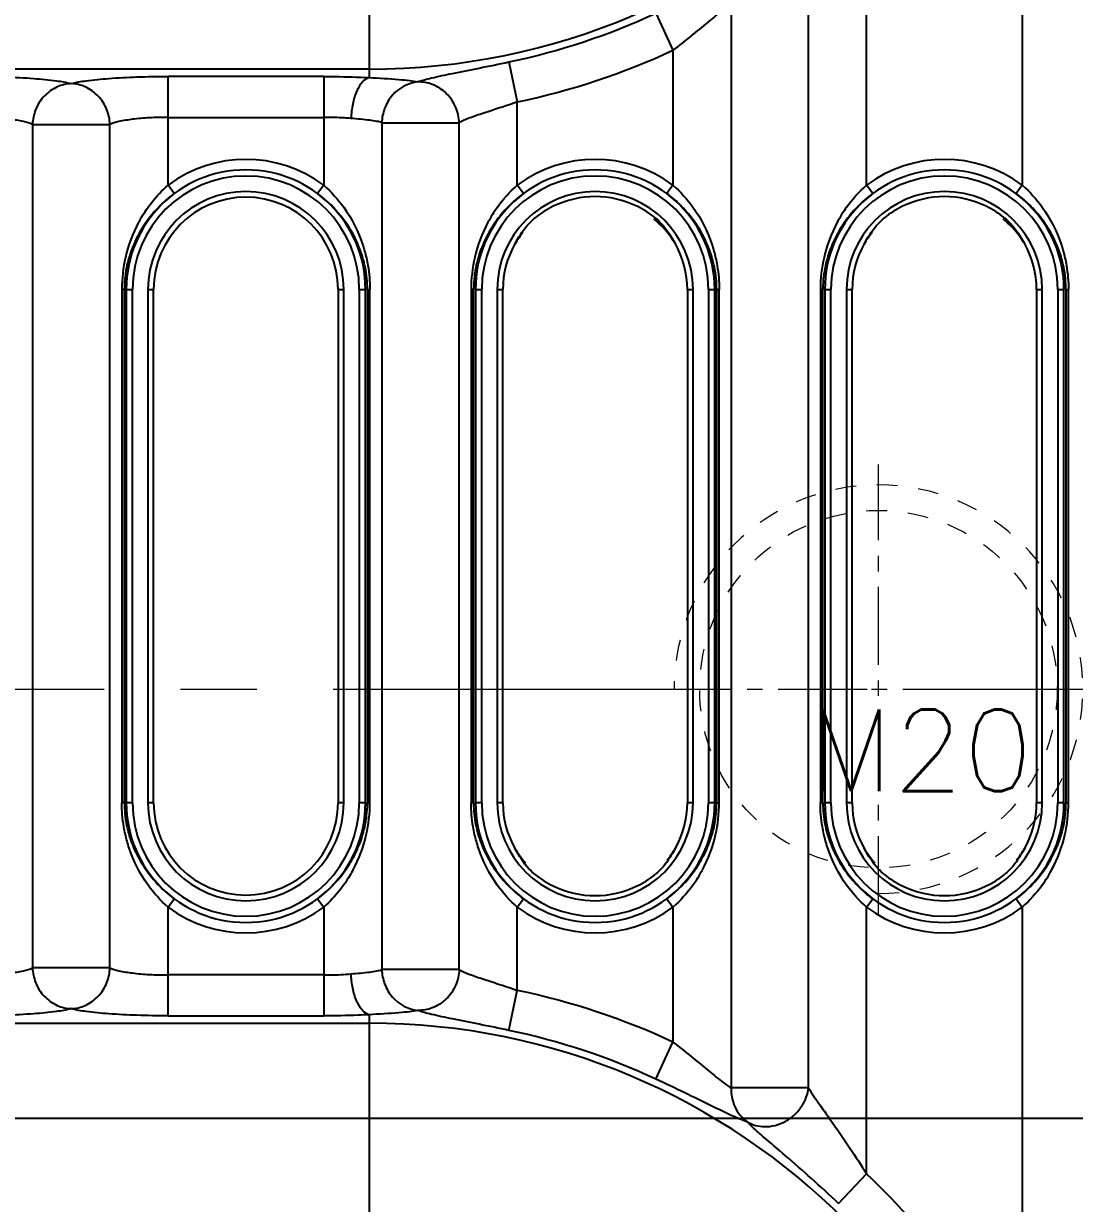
# Model space of a CAD drawing. Header units: millimetres. Extents: x 699 to 6116, y -3115 to -1923.
# Drawn here: x 1134 to 1185.4, y -2448.2 to -2390.5 of the extents above; entities that cross this region are included whole.
import ezdxf

# ---------------------------------------------------------------- set-up
doc = ezdxf.new("R2010")
doc.units = ezdxf.units.MM
doc.header["$LTSCALE"] = 16.335
doc.header["$PDMODE"] = 3
doc.header["$PDSIZE"] = 0.3125
doc.linetypes.add('CENTER', pattern=[0.6, 0.375, -0.075, 0.075, -0.075])
doc.linetypes.add('HIDDEN', pattern=[0.2, 0.1, -0.1])
doc.layers.get('0').update_dxf_attribs({"linetype": 'CONTINUOUS'})
doc.layers.get('Defpoints').update_dxf_attribs({"linetype": 'CONTINUOUS'})
doc.layers.add('center', color=1, linetype='CENTER', lineweight=9)
doc.layers.add('screw', color=33, linetype='CONTINUOUS', lineweight=13)
doc.styles.get("Standard").update_dxf_attribs({"font": 'txt', "width": 0.8})
doc.styles.add('TXT', font='txt.shx', dxfattribs={"bigfont": 'gbcbig.shx'})
doc.dimstyles.get("Standard").update_dxf_attribs({"dimtxt": 0.15625, "dimasz": 0.1875, "dimexe": 0.125, "dimexo": 0.0625, "dimtad": 0, "dimtih": 1, "dimtoh": 1, "dimdsep": 46, "dimtxsty": 'Standard', "dimcen": 0.09, "dimadec": 0, "dimazin": 0, "dimtp": 0.01, "dimtm": 0.01, "dimtfac": 1, "dimtofl": 0, "dimtmove": 0, "dimatfit": 3, "dimfxl": 0, "dimtolj": 1, "dimarcsym": 0})

# ---------------------------------------------------------------- blocks, each defined once
blk = doc.blocks.new('screw_m20_g')
at = {"layer": 'screw', "color": 1, "linetype": 'CENTER', "ltscale": 0.621977}
for p, q in [((0, -11), (0, 11)), ((-11, 0), (11, 0))]:
    blk.add_line(p, q, dxfattribs=at)
at = {"layer": 'screw', "linetype": 'HIDDEN', "ltscale": 0.621977}
blk.add_circle((0, 0), 8.75, dxfattribs=at)
at = {"layer": 'screw', "color": 92, "linetype": 'HIDDEN', "ltscale": 0.621977}
blk.add_arc((0, 0), 10, 270, 180, dxfattribs=at)
at = {"layer": 'screw', "color": 6, "style": 'TXT'}
blk.add_text('M20', height=4, dxfattribs=at).set_placement((-3.4, -5))
blk = doc.blocks.new('*D666')
at = {"color": 4, "lineweight": -2}
blk.add_line((1325.71, -2423.043), (1335.614, -2423.043), dxfattribs=at)
at = {"layer": 'Defpoints', "color": 0}
for p in [(1045.847, -2423.043), (1325.647, -2423.043), (1335.614, -2423.043)]:
    blk.add_point(p, dxfattribs=at)
at = {"color": 6, "insert": (1345.614, -2423.043), "char_height": 10, "attachment_point": 5}
blk.add_mtext('\\A1;0.00', dxfattribs=at)
blk = doc.blocks.new('*D746')
at = {"color": 4, "lineweight": -2}
blk.add_line((1126.21, -2444.043), (1336.786, -2444.043), dxfattribs=at)
at = {"layer": 'Defpoints', "color": 0}
for p in [(1045.847, -2423.043), (1126.147, -2444.043), (1336.786, -2444.043)]:
    blk.add_point(p, dxfattribs=at)
at = {"color": 6, "insert": (1350.119, -2444.043), "char_height": 10, "attachment_point": 5}
blk.add_mtext('\\A1;21.00', dxfattribs=at)
blk = doc.blocks.new('*D747')
at = {"color": 4, "lineweight": -2}
blk.add_line((1126.21, -2388.043), (1336.786, -2388.043), dxfattribs=at)
at = {"layer": 'Defpoints', "color": 0}
for p in [(1126.147, -2388.043), (1336.786, -2388.043), (1045.847, -2423.043)]:
    blk.add_point(p, dxfattribs=at)
at = {"color": 6, "insert": (1351.452, -2388.043), "char_height": 10, "attachment_point": 5}
blk.add_mtext('\\A1;35.00', dxfattribs=at)
blk = doc.blocks.new('*D748')
at = {"color": 4, "lineweight": -2}
blk.add_line((1126.21, -2331.543), (1336.786, -2331.543), dxfattribs=at)
at = {"layer": 'Defpoints', "color": 0}
for p in [(1126.147, -2331.543), (1336.786, -2331.543), (1045.847, -2423.043)]:
    blk.add_point(p, dxfattribs=at)
at = {"color": 6, "insert": (1350.786, -2331.543), "char_height": 10, "attachment_point": 5}
blk.add_mtext('\\A1;91.50', dxfattribs=at)
blk = doc.blocks.new('*D749')
at = {"color": 4, "lineweight": -2}
blk.add_line((1126.21, -2500.543), (1336.786, -2500.543), dxfattribs=at)
at = {"layer": 'Defpoints', "color": 0}
for p in [(1045.847, -2423.043), (1126.147, -2500.543), (1336.786, -2500.543)]:
    blk.add_point(p, dxfattribs=at)
at = {"color": 6, "insert": (1352.119, -2500.543), "char_height": 10, "attachment_point": 5}
blk.add_mtext('\\A1;77.50', dxfattribs=at)
blk = doc.blocks.new('*D750')
at = {"color": 4, "lineweight": -2}
blk.add_line((1201.41, -2596.043), (1336.786, -2596.043), dxfattribs=at)
at = {"layer": 'Defpoints', "color": 0}
for p in [(1045.847, -2423.043), (1201.347, -2596.043), (1336.786, -2596.043)]:
    blk.add_point(p, dxfattribs=at)
at = {"color": 6, "insert": (1354.119, -2596.043), "char_height": 10, "attachment_point": 5}
blk.add_mtext('\\A1;173.00', dxfattribs=at)
blk = doc.blocks.new('*D751')
at = {"color": 4, "lineweight": -2}
blk.add_line((1195.847, -2601.605), (1195.847, -2674.578), dxfattribs=at)
at = {"layer": 'Defpoints', "color": 0}
for p in [(1045.847, -2423.043), (1195.847, -2601.543), (1195.847, -2674.578)]:
    blk.add_point(p, dxfattribs=at)
at = {"color": 6, "insert": (1195.847, -2691.244), "char_height": 10, "attachment_point": 5, "rotation": 90}
blk.add_mtext('\\A1;150.00', dxfattribs=at)

msp = doc.modelspace()

# ---------------------------------------------------------------- linework, layer by layer
at = {"color": 7, "linetype": 'Continuous'}
for p, q in [((1182.884, -2374.756), (1182.884, -2398.374)), ((1150.922, -2382.672), (1150.922, -2393.105)), ((1175.268, -2398.374), (1175.268, -2385.317)), ((1168.634, -2389.53), (1168.634, -2442.556)), ((1172.425, -2442.556), (1172.425, -2389.53)), ((1164.948, -2389.954), (1165.79, -2391.768)), ((1165.79, -2391.768), (1165.79, -2398.374)), ((1150.922, -2392.689), (1114.562, -2392.689)), ((1157.764, -2392.34), (1158.174, -2394.298)), ((1148.697, -2393.051), (1141.081, -2393.051)), ((1141.081, -2398.374), (1141.081, -2393.051)), ((1148.697, -2393.051), (1148.697, -2398.374)), ((1158.174, -2398.374), (1158.174, -2394.298)), ((1141.081, -2395.051), (1148.697, -2395.051)), ((1134.447, -2395.402), (1138.238, -2395.402)), ((1134.447, -2395.402), (1134.447, -2436.683)), ((1138.238, -2436.683), (1138.238, -2395.402)), ((1151.54, -2395.314), (1155.331, -2395.314)), ((1151.54, -2395.314), (1151.54, -2436.772)), ((1155.331, -2436.772), (1155.331, -2395.314)), ((1141.381, -2398.776), (1141.081, -2398.374)), ((1148.697, -2398.374), (1148.397, -2398.776)), ((1158.474, -2398.776), (1158.174, -2398.374)), ((1165.79, -2398.374), (1165.49, -2398.776)), ((1175.568, -2398.776), (1175.268, -2398.374)), ((1182.884, -2398.374), (1182.584, -2398.776)), ((1138.942, -2403.474), (1138.818, -2403.474)), ((1138.818, -2403.474), (1138.818, -2428.611)), ((1138.942, -2428.611), (1138.942, -2403.474)), ((1139.037, -2403.474), (1139.338, -2403.474)), ((1139.037, -2403.474), (1139.037, -2428.611)), ((1139.338, -2428.611), (1139.338, -2403.474)), ((1140.099, -2403.474), (1140.375, -2403.474)), ((1140.099, -2403.474), (1140.099, -2428.611)), ((1140.375, -2428.611), (1140.375, -2403.474)), ((1149.403, -2403.474), (1149.678, -2403.474)), ((1149.403, -2403.474), (1149.403, -2428.611)), ((1149.678, -2428.611), (1149.678, -2403.474)), ((1150.439, -2403.474), (1150.74, -2403.474)), ((1150.439, -2403.474), (1150.439, -2428.611)), ((1150.74, -2428.611), (1150.74, -2403.474)), ((1150.836, -2403.474), (1150.96, -2403.474)), ((1150.836, -2403.474), (1150.836, -2428.611)), ((1150.96, -2428.611), (1150.96, -2403.474)), ((1156.035, -2403.474), (1155.911, -2403.474)), ((1155.911, -2403.474), (1155.911, -2428.611)), ((1156.035, -2428.611), (1156.035, -2403.474)), ((1156.131, -2403.474), (1156.432, -2403.474)), ((1156.131, -2403.474), (1156.131, -2428.611)), ((1156.432, -2428.611), (1156.432, -2403.474)), ((1157.193, -2403.474), (1157.469, -2403.474)), ((1157.193, -2403.474), (1157.193, -2428.611)), ((1157.469, -2428.611), (1157.469, -2403.474)), ((1166.496, -2403.474), (1166.772, -2403.474)), ((1166.496, -2403.474), (1166.496, -2428.611)), ((1166.772, -2428.611), (1166.772, -2403.474)), ((1167.533, -2403.474), (1167.834, -2403.474)), ((1167.533, -2403.474), (1167.533, -2428.611)), ((1167.834, -2428.611), (1167.834, -2403.474)), ((1167.929, -2403.474), (1168.054, -2403.474)), ((1167.929, -2403.474), (1167.929, -2428.611)), ((1168.054, -2428.611), (1168.054, -2403.474)), ((1173.129, -2403.474), (1173.005, -2403.474)), ((1173.005, -2403.474), (1173.005, -2428.611)), ((1173.129, -2428.611), (1173.129, -2403.474)), ((1173.224, -2403.474), (1173.525, -2403.474)), ((1173.224, -2403.474), (1173.224, -2428.611)), ((1173.525, -2428.611), (1173.525, -2403.474)), ((1174.286, -2403.474), (1174.562, -2403.474)), ((1174.286, -2403.474), (1174.286, -2428.611)), ((1174.562, -2428.611), (1174.562, -2403.474)), ((1183.59, -2403.474), (1183.865, -2403.474)), ((1183.59, -2403.474), (1183.59, -2428.611)), ((1183.865, -2428.611), (1183.865, -2403.474)), ((1184.626, -2403.474), (1184.927, -2403.474)), ((1184.626, -2403.474), (1184.626, -2428.611)), ((1184.927, -2428.611), (1184.927, -2403.474)), ((1185.023, -2403.474), (1185.147, -2403.474)), ((1185.023, -2403.474), (1185.023, -2428.611)), ((1185.147, -2428.611), (1185.147, -2403.474)), ((1138.942, -2428.611), (1138.818, -2428.611)), ((1139.338, -2428.611), (1139.037, -2428.611)), ((1140.375, -2428.611), (1140.099, -2428.611)), ((1149.678, -2428.611), (1149.403, -2428.611)), ((1150.74, -2428.611), (1150.439, -2428.611)), ((1150.836, -2428.611), (1150.96, -2428.611)), ((1156.035, -2428.611), (1155.911, -2428.611)), ((1156.432, -2428.611), (1156.131, -2428.611)), ((1157.469, -2428.611), (1157.193, -2428.611)), ((1166.772, -2428.611), (1166.496, -2428.611)), ((1167.834, -2428.611), (1167.533, -2428.611)), ((1167.929, -2428.611), (1168.054, -2428.611)), ((1173.129, -2428.611), (1173.005, -2428.611)), ((1173.525, -2428.611), (1173.224, -2428.611)), ((1174.562, -2428.611), (1174.286, -2428.611)), ((1183.865, -2428.611), (1183.59, -2428.611)), ((1184.927, -2428.611), (1184.626, -2428.611)), ((1185.023, -2428.611), (1185.147, -2428.611)), ((1141.081, -2433.712), (1141.381, -2433.31)), ((1141.081, -2439.035), (1141.081, -2433.712)), ((1148.397, -2433.31), (1148.697, -2433.712)), ((1148.697, -2433.712), (1148.697, -2439.035)), ((1158.174, -2433.712), (1158.474, -2433.31)), ((1158.174, -2437.787), (1158.174, -2433.712)), ((1165.49, -2433.31), (1165.79, -2433.712)), ((1165.79, -2433.712), (1165.79, -2440.317)), ((1175.268, -2433.712), (1175.568, -2433.31)), ((1175.268, -2446.768), (1175.268, -2433.712)), ((1182.584, -2433.31), (1182.884, -2433.712)), ((1182.884, -2433.712), (1182.884, -2457.329)), ((1138.238, -2436.683), (1134.447, -2436.683)), ((1148.697, -2437.035), (1141.081, -2437.035)), ((1155.331, -2436.772), (1151.54, -2436.772)), ((1157.764, -2439.745), (1158.174, -2437.787)), ((1114.562, -2439.397), (1150.922, -2439.397)), ((1141.081, -2439.035), (1148.697, -2439.035)), ((1150.922, -2438.98), (1150.922, -2449.413)), ((1164.948, -2442.131), (1165.79, -2440.317)), ((1172.425, -2442.556), (1168.634, -2442.556)), ((1173.889, -2448.217), (1175.268, -2446.768))]:
    msp.add_line(p, q, dxfattribs=at)
for centre, radius, start, end in [((1150.922, -2359.735), 32.954, 270, 90), ((1150.922, -2359.735), 33.316, 281.85069, 294.8986), ((1150.922, -2359.735), 35.316, 281.85069, 294.8986), ((1144.889, -2403.474), 6.365, 53.25404, 126.74596), ((1161.982, -2403.474), 6.365, 53.25404, 126.74596), ((1179.076, -2403.474), 6.365, 53.25404, 126.74596), ((1144.889, -2403.474), 5.852, 0, 180), ((1144.889, -2403.474), 5.551, 0, 180), ((1161.982, -2403.474), 5.852, 0, 180), ((1161.982, -2403.474), 5.551, 0, 180), ((1179.076, -2403.474), 5.852, 0, 180), ((1179.076, -2403.474), 5.551, 0, 180), ((1144.889, -2403.474), 4.79, 0, 180), ((1145.123, -2403.801), 6.265, 126.67154, 140.62332), ((1144.889, -2403.474), 4.514, 0, 180), ((1144.648, -2403.808), 6.275, 42.45432, 53.32018), ((1161.982, -2403.474), 4.79, 0, 180), ((1162.197, -2403.784), 6.24, 129.69019, 140.63245), ((1162.299, -2403.898), 6.393, 126.748, 129.74056), ((1161.982, -2403.597), 4.664, 63.96218, 116.03267), ((1161.806, -2403.728), 6.173, 49.80111, 53.34957), ((1161.717, -2403.834), 6.311, 42.47507, 49.80862), ((1179.076, -2403.474), 4.79, 0, 180), ((1179.291, -2403.784), 6.24, 129.69026, 140.63245), ((1179.393, -2403.898), 6.393, 126.748, 129.74063), ((1179.076, -2403.597), 4.664, 63.96565, 116.03188), ((1178.899, -2403.728), 6.173, 49.80138, 53.34957), ((1178.81, -2403.834), 6.311, 42.47507, 49.80889), ((1162.666, -2403.377), 6.732, 144.34169, 151.74468), ((1162.029, -2403.703), 4.78, 115.98161, 128.66822), ((1161.937, -2403.703), 4.779, 51.34028, 64.01248), ((1161.879, -2403.691), 6.095, 32.40586, 42.51331), ((1179.759, -2403.377), 6.732, 144.34169, 151.74468), ((1179.125, -2403.707), 4.785, 115.98445, 128.658), ((1179.023, -2403.712), 4.79, 51.35095, 63.99998), ((1178.973, -2403.691), 6.095, 32.40586, 42.51331), ((1145.683, -2403.441), 6.86, 151.70951, 167.07638), ((1144.993, -2403.693), 6.097, 140.63545, 149.13661), ((1162.776, -2403.441), 6.86, 151.70951, 167.07638), ((1162.091, -2403.696), 6.102, 140.63623, 147.92921), ((1179.87, -2403.441), 6.86, 151.70951, 167.07638), ((1179.185, -2403.696), 6.102, 140.63623, 147.92921), ((1144.846, -2403.604), 5.924, 149.14275, 157.86892), ((1161.939, -2403.604), 5.924, 149.14275, 157.86892), ((1162.041, -2403.663), 6.042, 147.94484, 149.15733), ((1162.181, -2403.712), 4.805, 140.93528, 149.2005), ((1161.988, -2403.622), 5.966, 21.71174, 32.40829), ((1179.033, -2403.604), 5.924, 149.14275, 157.86892), ((1179.134, -2403.663), 6.042, 147.94484, 149.15733), ((1179.274, -2403.712), 4.805, 140.93528, 149.2005), ((1179.082, -2403.622), 5.966, 21.71174, 32.40829), ((1144.667, -2403.531), 5.732, 157.87532, 165.89125), ((1161.761, -2403.531), 5.732, 157.87532, 165.89125), ((1161.982, -2403.474), 4.514, 150.50383, 180), ((1161.982, -2403.474), 4.514, 0, 29.49639), ((1178.854, -2403.531), 5.732, 157.87532, 165.89125), ((1179.076, -2403.474), 4.514, 150.50383, 180), ((1179.076, -2403.474), 4.514, 0, 29.49639), ((1145.803, -2403.478), 6.985, 167.0025, 179.96792), ((1162.896, -2403.478), 6.985, 167.0025, 179.96792), ((1179.99, -2403.478), 6.985, 167.0025, 179.96792), ((1144.506, -2403.489), 5.565, 165.90603, 173.29158), ((1145.205, -2403.491), 5.631, 0.17075, 11.28696), ((1161.599, -2403.489), 5.565, 165.90603, 173.29158), ((1162.299, -2403.491), 5.631, 0.17075, 11.28696), ((1178.693, -2403.489), 5.565, 165.90603, 173.29158), ((1179.392, -2403.491), 5.631, 0.17075, 11.28696), ((1144.397, -2403.474), 5.455, 173.30508, 179.99397), ((1161.491, -2403.474), 5.455, 173.30508, 179.99397), ((1178.584, -2403.474), 5.455, 173.30508, 179.99397), ((1144.573, -2428.595), 5.631, 180.17075, 191.28696), ((1144.889, -2428.611), 5.852, 180, 0), ((1144.889, -2428.611), 5.551, 180, 360), ((1144.889, -2428.611), 4.79, 180, 360), ((1144.889, -2428.611), 4.514, 180, 0), ((1143.975, -2428.607), 6.985, 347.0025, 359.96792), ((1145.381, -2428.611), 5.455, 353.30508, 359.99397), ((1161.666, -2428.595), 5.631, 180.17075, 191.28696), ((1161.982, -2428.611), 5.852, 180, 0), ((1161.982, -2428.611), 5.551, 180, 360), ((1161.982, -2428.611), 4.79, 180, 360), ((1161.982, -2428.611), 4.514, 180, 209.49639), ((1161.982, -2428.611), 4.514, 330.50383, 0), ((1161.068, -2428.607), 6.985, 347.0025, 359.96792), ((1162.474, -2428.611), 5.455, 353.30508, 359.99397), ((1178.76, -2428.595), 5.631, 180.17075, 191.28696), ((1179.076, -2428.611), 5.852, 180, 0), ((1179.076, -2428.611), 5.551, 180, 360), ((1179.076, -2428.611), 4.79, 180, 360), ((1179.076, -2428.611), 4.514, 180, 209.49639), ((1179.076, -2428.611), 4.514, 330.50383, 0), ((1178.162, -2428.607), 6.985, 347.0025, 359.96792), ((1179.568, -2428.611), 5.455, 353.30508, 359.99397), ((1145.272, -2428.597), 5.565, 345.90603, 353.29158), ((1162.365, -2428.597), 5.565, 345.90603, 353.29158), ((1179.459, -2428.597), 5.565, 345.90603, 353.29158), ((1144.095, -2428.644), 6.86, 331.70951, 347.07638), ((1145.11, -2428.555), 5.732, 337.87532, 345.89125), ((1161.188, -2428.644), 6.86, 331.70951, 347.07638), ((1162.204, -2428.555), 5.732, 337.87532, 345.89125), ((1178.282, -2428.644), 6.86, 331.70951, 347.07638), ((1179.297, -2428.555), 5.732, 337.87532, 345.89125), ((1144.932, -2428.481), 5.924, 329.14275, 337.86892), ((1161.976, -2428.463), 5.966, 201.71174, 212.40829), ((1162.179, -2428.375), 4.802, 210.79464, 221.26776), ((1161.784, -2428.374), 4.805, 320.93528, 329.2005), ((1162.026, -2428.481), 5.924, 329.14275, 337.86892), ((1179.07, -2428.463), 5.966, 201.71174, 212.40829), ((1179.272, -2428.375), 4.802, 210.79466, 221.26768), ((1178.877, -2428.374), 4.805, 320.93519, 329.2005), ((1179.119, -2428.481), 5.924, 329.14275, 337.86892), ((1144.784, -2428.392), 6.097, 320.63545, 329.13661), ((1162.085, -2428.394), 6.095, 212.40586, 222.51331), ((1161.874, -2428.389), 6.102, 320.63623, 327.92921), ((1161.299, -2428.709), 6.732, 324.34169, 331.74468), ((1161.924, -2428.422), 6.042, 327.94484, 329.15733), ((1179.179, -2428.394), 6.095, 212.40586, 222.51331), ((1178.967, -2428.389), 6.102, 320.63623, 327.92921), ((1178.393, -2428.709), 6.732, 324.34169, 331.74468), ((1179.017, -2428.422), 6.042, 327.94484, 329.15733), ((1145.129, -2428.277), 6.275, 222.45432, 233.32018), ((1144.655, -2428.285), 6.265, 306.67154, 320.62332), ((1162.248, -2428.251), 6.311, 222.47506, 229.80989), ((1162.033, -2428.377), 4.786, 231.35107, 244.00529), ((1161.936, -2428.381), 4.781, 295.9862, 308.65792), ((1161.767, -2428.301), 6.24, 309.69159, 320.63245), ((1179.341, -2428.251), 6.311, 222.47507, 229.80858), ((1179.121, -2428.382), 4.779, 231.34038, 244.01221), ((1179.029, -2428.382), 4.78, 295.98256, 308.66562), ((1178.861, -2428.301), 6.24, 309.68998, 320.63245), ((1162.159, -2428.357), 6.173, 229.80238, 233.34958), ((1161.982, -2428.488), 4.664, 243.9672, 296.03374), ((1161.666, -2428.188), 6.393, 306.748, 309.74195), ((1179.253, -2428.357), 6.173, 229.80107, 233.34957), ((1179.076, -2428.488), 4.664, 243.96232, 296.03219), ((1178.759, -2428.188), 6.393, 306.748, 309.74036), ((1144.889, -2428.611), 6.365, 233.25404, 306.74596), ((1161.982, -2428.611), 6.365, 233.25404, 306.74596), ((1179.076, -2428.611), 6.365, 233.25404, 306.74596), ((1150.922, -2472.351), 35.316, 65.1014, 78.14931), ((1150.922, -2472.351), 32.954, 270, 90), ((1150.922, -2472.351), 33.316, 65.1014, 78.14931), ((1150.922, -2472.351), 35.316, 25.17253, 46.419)]:
    msp.add_arc(centre, radius, start, end, dxfattribs=at)
for points, knots in [([(1168.634, -2389.53), (1168.563, -2389.565), (1168.405, -2389.671), (1168.022, -2389.96), (1167.443, -2390.44), (1166.656, -2391.085), (1166.088, -2391.538), (1165.79, -2391.768)], [0, 0, 0, 0, 0.065365, 0.156594, 0.398119, 0.688285, 1, 1, 1, 1]), ([(1153.295, -2393.319), (1153.512, -2393.234), (1154.083, -2393.091), (1155.09, -2392.879), (1156.358, -2392.63), (1157.279, -2392.442), (1157.764, -2392.34)], [0, 0, 0, 0, 0.153101, 0.384056, 0.675365, 1, 1, 1, 1]), ([(1131.603, -2393.051), (1132.112, -2393.05), (1133.08, -2393.066), (1134.419, -2393.131), (1135.492, -2393.235), (1136.105, -2393.332), (1136.342, -2393.402)], [0, 0, 0, 0, 0.320374, 0.610618, 0.844066, 1, 1, 1, 1]), ([(1136.342, -2393.402), (1136.579, -2393.332), (1137.193, -2393.235), (1138.265, -2393.131), (1139.604, -2393.066), (1140.573, -2393.05), (1141.081, -2393.051)], [0, 0, 0, 0, 0.155949, 0.389404, 0.679649, 1, 1, 1, 1]), ([(1148.697, -2393.051), (1148.889, -2393.051), (1149.63, -2393.055), (1150.372, -2393.077), (1150.922, -2393.105)], [0, 0, 0, 0, 0.258385, 1, 1, 1, 1]), ([(1150.922, -2393.105), (1150.801, -2393.131), (1150.545, -2393.328), (1150.277, -2393.787), (1150.101, -2394.409), (1150.042, -2394.869), (1150.032, -2395.105)], [0, 0, 0, 0, 0.161731, 0.394637, 0.690583, 1, 1, 1, 1]), ([(1150.922, -2393.105), (1151.409, -2393.132), (1152.075, -2393.166), (1152.866, -2393.242), (1153.17, -2393.288), (1153.295, -2393.319)], [0, 0, 0, 0, 0.613709, 0.838324, 1, 1, 1, 1]), ([(1153.295, -2393.319), (1152.833, -2393.368), (1152.127, -2393.75), (1151.651, -2394.589), (1151.546, -2395.076), (1151.54, -2395.314)], [0, 0, 0, 0, 0.488062, 0.750299, 1, 1, 1, 1]), ([(1155.331, -2395.314), (1155.321, -2395.059), (1155.201, -2394.527), (1154.739, -2393.845), (1154.059, -2393.401), (1153.537, -2393.311), (1153.295, -2393.319)], [0, 0, 0, 0, 0.244236, 0.508676, 0.767619, 1, 1, 1, 1]), ([(1136.342, -2393.402), (1136.108, -2393.411), (1135.614, -2393.528), (1134.984, -2393.981), (1134.562, -2394.646), (1134.455, -2395.157), (1134.447, -2395.402)], [0, 0, 0, 0, 0.233579, 0.491555, 0.754782, 1, 1, 1, 1]), ([(1138.238, -2395.402), (1138.229, -2395.157), (1138.122, -2394.646), (1137.7, -2393.981), (1137.07, -2393.528), (1136.576, -2393.411), (1136.342, -2393.402)], [0, 0, 0, 0, 0.245218, 0.508445, 0.766421, 1, 1, 1, 1]), ([(1158.174, -2394.298), (1157.871, -2394.404), (1157.29, -2394.598), (1156.485, -2394.86), (1155.837, -2395.082), (1155.468, -2395.23), (1155.331, -2395.314)], [0, 0, 0, 0, 0.319166, 0.607969, 0.840407, 1, 1, 1, 1]), ([(1134.447, -2395.402), (1134.309, -2395.334), (1133.94, -2395.235), (1133.295, -2395.131), (1132.491, -2395.066), (1131.908, -2395.051), (1131.603, -2395.051)], [0, 0, 0, 0, 0.159969, 0.39318, 0.681951, 1, 1, 1, 1]), ([(1141.081, -2395.051), (1140.776, -2395.051), (1140.193, -2395.066), (1139.389, -2395.131), (1138.744, -2395.235), (1138.375, -2395.334), (1138.238, -2395.402)], [0, 0, 0, 0, 0.318055, 0.606823, 0.840028, 1, 1, 1, 1]), ([(1150.032, -2395.105), (1149.926, -2395.096), (1149.482, -2395.063), (1149.036, -2395.051), (1148.697, -2395.051)], [0, 0, 0, 0, 0.238668, 1, 1, 1, 1]), ([(1151.54, -2395.314), (1151.461, -2395.284), (1151.265, -2395.239), (1150.762, -2395.166), (1150.339, -2395.132), (1150.032, -2395.105)], [0, 0, 0, 0, 0.166338, 0.393106, 1, 1, 1, 1]), ([(1150.437, -2401.415), (1150.371, -2401.247), (1150.071, -2400.583), (1149.648, -2399.976), (1149.278, -2399.572)], [0, 0, 0, 0, 0.248204, 1, 1, 1, 1]), ([(1149.677, -2399.455), (1150.072, -2400.006), (1150.492, -2400.831), (1150.736, -2401.706), (1150.787, -2401.931)], [0, 0, 0, 0, 0.746536, 1, 1, 1, 1]), ([(1166.771, -2399.455), (1167.166, -2400.006), (1167.586, -2400.831), (1167.829, -2401.706), (1167.88, -2401.931)], [0, 0, 0, 0, 0.746536, 1, 1, 1, 1]), ([(1183.864, -2399.455), (1184.259, -2400.006), (1184.679, -2400.831), (1184.923, -2401.706), (1184.974, -2401.931)], [0, 0, 0, 0, 0.746536, 1, 1, 1, 1]), ([(1165.911, -2401.251), (1165.844, -2401.139), (1165.548, -2400.686), (1165.175, -2400.283), (1164.86, -2400.019)], [0, 0, 0, 0, 0.241025, 1, 1, 1, 1]), ([(1164.922, -2399.971), (1165.028, -2400.056), (1165.424, -2400.429), (1165.711, -2400.898), (1165.911, -2401.251)], [0, 0, 0, 0, 0.250412, 1, 1, 1, 1]), ([(1183.004, -2401.251), (1182.938, -2401.139), (1182.642, -2400.686), (1182.268, -2400.283), (1181.953, -2400.019)], [0, 0, 0, 0, 0.241025, 1, 1, 1, 1]), ([(1182.016, -2399.971), (1182.122, -2400.056), (1182.518, -2400.429), (1182.805, -2400.898), (1183.004, -2401.251)], [0, 0, 0, 0, 0.250412, 1, 1, 1, 1]), ([(1150.727, -2402.389), (1150.71, -2402.305), (1150.636, -2401.974), (1150.531, -2401.65), (1150.437, -2401.415)], [0, 0, 0, 0, 0.253093, 1, 1, 1, 1]), ([(1167.82, -2402.389), (1167.803, -2402.305), (1167.729, -2401.974), (1167.624, -2401.65), (1167.531, -2401.415)], [0, 0, 0, 0, 0.253093, 1, 1, 1, 1]), ([(1184.914, -2402.389), (1184.897, -2402.305), (1184.823, -2401.974), (1184.718, -2401.65), (1184.624, -2401.415)], [0, 0, 0, 0, 0.253093, 1, 1, 1, 1]), ([(1150.787, -2401.931), (1150.815, -2402.055), (1150.915, -2402.564), (1150.96, -2403.083), (1150.96, -2403.474)], [0, 0, 0, 0, 0.246522, 1, 1, 1, 1]), ([(1167.88, -2401.931), (1167.908, -2402.055), (1168.009, -2402.564), (1168.053, -2403.083), (1168.053, -2403.474)], [0, 0, 0, 0, 0.246522, 1, 1, 1, 1]), ([(1184.974, -2401.931), (1185.002, -2402.055), (1185.102, -2402.564), (1185.147, -2403.083), (1185.147, -2403.474)], [0, 0, 0, 0, 0.246522, 1, 1, 1, 1]), ([(1138.991, -2430.154), (1138.963, -2430.03), (1138.863, -2429.521), (1138.818, -2429.002), (1138.818, -2428.611)], [0, 0, 0, 0, 0.246522, 1, 1, 1, 1]), ([(1156.085, -2430.154), (1156.056, -2430.03), (1155.956, -2429.521), (1155.911, -2429.002), (1155.911, -2428.611)], [0, 0, 0, 0, 0.246522, 1, 1, 1, 1]), ([(1173.178, -2430.154), (1173.15, -2430.03), (1173.05, -2429.521), (1173.005, -2429.002), (1173.005, -2428.611)], [0, 0, 0, 0, 0.246522, 1, 1, 1, 1]), ([(1139.051, -2429.697), (1139.068, -2429.781), (1139.142, -2430.111), (1139.247, -2430.435), (1139.34, -2430.67)], [0, 0, 0, 0, 0.253093, 1, 1, 1, 1]), ([(1156.144, -2429.697), (1156.161, -2429.781), (1156.235, -2430.111), (1156.34, -2430.435), (1156.434, -2430.67)], [0, 0, 0, 0, 0.253093, 1, 1, 1, 1]), ([(1173.238, -2429.697), (1173.255, -2429.781), (1173.329, -2430.111), (1173.434, -2430.435), (1173.527, -2430.67)], [0, 0, 0, 0, 0.253093, 1, 1, 1, 1]), ([(1140.1, -2432.63), (1139.705, -2432.08), (1139.286, -2431.254), (1139.042, -2430.379), (1138.991, -2430.154)], [0, 0, 0, 0, 0.746536, 1, 1, 1, 1]), ([(1157.194, -2432.63), (1156.799, -2432.08), (1156.379, -2431.254), (1156.135, -2430.379), (1156.085, -2430.154)], [0, 0, 0, 0, 0.746536, 1, 1, 1, 1]), ([(1174.287, -2432.63), (1173.892, -2432.08), (1173.473, -2431.254), (1173.229, -2430.379), (1173.178, -2430.154)], [0, 0, 0, 0, 0.746536, 1, 1, 1, 1]), ([(1139.34, -2430.67), (1139.407, -2430.838), (1139.707, -2431.502), (1140.13, -2432.109), (1140.499, -2432.513)], [0, 0, 0, 0, 0.248204, 1, 1, 1, 1]), ([(1159.042, -2432.114), (1158.936, -2432.03), (1158.54, -2431.656), (1158.254, -2431.187), (1158.054, -2430.834)], [0, 0, 0, 0, 0.250412, 1, 1, 1, 1]), ([(1176.136, -2432.114), (1176.03, -2432.029), (1175.634, -2431.656), (1175.347, -2431.187), (1175.147, -2430.834)], [0, 0, 0, 0, 0.250412, 1, 1, 1, 1]), ([(1131.603, -2437.035), (1131.908, -2437.035), (1132.491, -2437.019), (1133.295, -2436.954), (1133.94, -2436.85), (1134.309, -2436.751), (1134.447, -2436.683)], [0, 0, 0, 0, 0.318055, 0.606823, 0.840028, 1, 1, 1, 1]), ([(1134.447, -2436.683), (1134.455, -2436.929), (1134.562, -2437.44), (1134.984, -2438.104), (1135.614, -2438.557), (1136.108, -2438.674), (1136.342, -2438.683)], [0, 0, 0, 0, 0.245218, 0.508445, 0.766421, 1, 1, 1, 1]), ([(1136.342, -2438.683), (1136.576, -2438.674), (1137.07, -2438.557), (1137.7, -2438.104), (1138.122, -2437.44), (1138.229, -2436.929), (1138.238, -2436.683)], [0, 0, 0, 0, 0.233579, 0.491555, 0.754782, 1, 1, 1, 1]), ([(1138.238, -2436.683), (1138.375, -2436.751), (1138.744, -2436.85), (1139.389, -2436.954), (1140.193, -2437.019), (1140.776, -2437.035), (1141.081, -2437.035)], [0, 0, 0, 0, 0.159969, 0.39318, 0.681951, 1, 1, 1, 1]), ([(1148.697, -2437.035), (1148.812, -2437.035), (1149.257, -2437.03), (1149.703, -2437.009), (1150.032, -2436.98)], [0, 0, 0, 0, 0.258286, 1, 1, 1, 1]), ([(1150.032, -2436.98), (1150.339, -2436.954), (1150.762, -2436.919), (1151.265, -2436.846), (1151.461, -2436.801), (1151.54, -2436.772)], [0, 0, 0, 0, 0.607113, 0.833768, 1, 1, 1, 1]), ([(1150.922, -2438.98), (1150.801, -2438.955), (1150.545, -2438.757), (1150.277, -2438.299), (1150.101, -2437.677), (1150.042, -2437.216), (1150.032, -2436.98)], [0, 0, 0, 0, 0.161727, 0.394629, 0.690576, 1, 1, 1, 1]), ([(1151.54, -2436.772), (1151.546, -2437.009), (1151.651, -2437.496), (1152.127, -2438.335), (1152.833, -2438.717), (1153.295, -2438.767)], [0, 0, 0, 0, 0.249694, 0.511928, 1, 1, 1, 1]), ([(1155.331, -2436.772), (1155.321, -2437.027), (1155.201, -2437.558), (1154.739, -2438.24), (1154.059, -2438.684), (1153.537, -2438.775), (1153.295, -2438.767)], [0, 0, 0, 0, 0.244236, 0.508676, 0.767619, 1, 1, 1, 1]), ([(1155.331, -2436.772), (1155.468, -2436.856), (1155.837, -2437.004), (1156.485, -2437.226), (1157.29, -2437.487), (1157.871, -2437.681), (1158.174, -2437.788)], [0, 0, 0, 0, 0.159592, 0.392034, 0.68084, 1, 1, 1, 1]), ([(1136.342, -2438.683), (1136.105, -2438.753), (1135.492, -2438.85), (1134.419, -2438.954), (1133.08, -2439.019), (1132.112, -2439.035), (1131.603, -2439.035)], [0, 0, 0, 0, 0.155949, 0.389404, 0.679649, 1, 1, 1, 1]), ([(1141.081, -2439.035), (1140.573, -2439.035), (1139.604, -2439.019), (1138.265, -2438.954), (1137.193, -2438.85), (1136.579, -2438.753), (1136.342, -2438.683)], [0, 0, 0, 0, 0.320374, 0.610618, 0.844066, 1, 1, 1, 1]), ([(1153.295, -2438.767), (1153.17, -2438.797), (1152.865, -2438.843), (1152.075, -2438.919), (1151.409, -2438.953), (1150.922, -2438.98)], [0, 0, 0, 0, 0.161683, 0.386343, 1, 1, 1, 1]), ([(1157.764, -2439.745), (1157.279, -2439.643), (1156.358, -2439.455), (1155.09, -2439.207), (1154.083, -2438.994), (1153.512, -2438.851), (1153.295, -2438.767)], [0, 0, 0, 0, 0.324663, 0.615967, 0.846911, 1, 1, 1, 1]), ([(1150.922, -2438.98), (1150.745, -2438.989), (1150.004, -2439.022), (1149.262, -2439.035), (1148.697, -2439.035)], [0, 0, 0, 0, 0.238299, 1, 1, 1, 1]), ([(1165.79, -2440.317), (1166.088, -2440.548), (1166.656, -2441.001), (1167.444, -2441.646), (1168.023, -2442.126), (1168.406, -2442.415), (1168.563, -2442.52), (1168.634, -2442.556)], [0, 0, 0, 0, 0.311885, 0.602197, 0.843643, 0.934764, 1, 1, 1, 1]), ([(1169.43, -2444.226), (1169.325, -2444.196), (1169.085, -2444.105), (1168.492, -2443.844), (1167.578, -2443.395), (1166.328, -2442.782), (1165.423, -2442.351), (1164.948, -2442.131)], [0, 0, 0, 0, 0.065924, 0.155648, 0.392601, 0.682928, 1, 1, 1, 1]), ([(1168.634, -2442.556), (1168.623, -2442.869), (1168.744, -2443.519), (1169.167, -2444.039), (1169.43, -2444.226)], [0, 0, 0, 0, 0.492439, 1, 1, 1, 1]), ([(1169.43, -2444.226), (1169.682, -2444.374), (1170.158, -2444.502), (1170.809, -2444.416), (1171.325, -2444.216), (1171.773, -2443.877), (1172.213, -2443.351), (1172.39, -2442.865), (1172.425, -2442.556)], [0, 0, 0, 0, 0.219342, 0.349942, 0.488602, 0.629613, 0.766136, 1, 1, 1, 1]), ([(1172.425, -2442.556), (1172.582, -2442.821), (1172.995, -2443.416), (1173.686, -2444.39), (1174.471, -2445.533), (1175.002, -2446.346), (1175.268, -2446.768)], [0, 0, 0, 0, 0.182199, 0.426898, 0.705371, 1, 1, 1, 1]), ([(1173.889, -2448.217), (1173.456, -2447.805), (1172.602, -2447.017), (1171.362, -2445.934), (1170.412, -2445.126), (1169.787, -2444.575), (1169.533, -2444.337), (1169.43, -2444.226)], [0, 0, 0, 0, 0.299412, 0.582412, 0.825392, 0.924235, 1, 1, 1, 1])]:
    msp.add_open_spline(points, degree=3, knots=knots, dxfattribs=at)
for points in [[(1139.642, -2400.19), (1140.008, -2399.51), (1140.499, -2398.881), (1141.081, -2398.374)], [(1148.697, -2398.374), (1149.064, -2398.693), (1149.394, -2399.06), (1149.677, -2399.455)], [(1157.196, -2399.452), (1157.479, -2399.058), (1157.808, -2398.693), (1158.174, -2398.374)], [(1165.79, -2398.374), (1166.157, -2398.693), (1166.487, -2399.06), (1166.771, -2399.455)], [(1174.289, -2399.452), (1174.572, -2399.058), (1174.902, -2398.693), (1175.268, -2398.374)], [(1182.884, -2398.374), (1183.251, -2398.693), (1183.581, -2399.06), (1183.864, -2399.455)], [(1158.64, -2400.368), (1158.761, -2400.223), (1158.895, -2400.089), (1159.042, -2399.971)], [(1175.734, -2400.368), (1175.855, -2400.223), (1175.989, -2400.089), (1176.136, -2399.971)], [(1158.054, -2401.252), (1158.228, -2400.944), (1158.413, -2400.638), (1158.64, -2400.368)], [(1175.147, -2401.252), (1175.321, -2400.944), (1175.506, -2400.638), (1175.734, -2400.368)], [(1165.911, -2430.834), (1165.737, -2431.141), (1165.552, -2431.447), (1165.325, -2431.718)], [(1183.004, -2430.834), (1182.83, -2431.141), (1182.646, -2431.447), (1182.418, -2431.718)], [(1150.135, -2431.895), (1149.77, -2432.576), (1149.279, -2433.204), (1148.697, -2433.712)], [(1165.325, -2431.718), (1165.204, -2431.862), (1165.069, -2431.997), (1164.922, -2432.114)], [(1182.418, -2431.718), (1182.297, -2431.862), (1182.163, -2431.997), (1182.016, -2432.114)], [(1141.081, -2433.712), (1140.714, -2433.392), (1140.384, -2433.026), (1140.1, -2432.63)], [(1158.174, -2433.712), (1157.807, -2433.392), (1157.477, -2433.026), (1157.194, -2432.63)], [(1166.769, -2432.633), (1166.486, -2433.027), (1166.156, -2433.393), (1165.79, -2433.712)], [(1175.268, -2433.712), (1174.901, -2433.392), (1174.571, -2433.026), (1174.287, -2432.63)], [(1183.862, -2432.633), (1183.579, -2433.027), (1183.25, -2433.393), (1182.884, -2433.712)]]:
    msp.add_open_spline(points, degree=3, dxfattribs=at)
at = {"layer": 'center', "color": 1, "linetype": 'CENTER', "ltscale": 3.047689}
msp.add_line((760.847, -2423.043), (1330.847, -2423.043), dxfattribs=at)

# ---------------------------------------------------------------- block references
at = {"layer": 'screw'}
msp.add_blockref('screw_m20_g', (1175.847, -2423.043), dxfattribs=at)

# ---------------------------------------------------------------- dimensions: what is measured, and where the dimension line sits
for feature_location, offset, dtype, origin, picture, middle in [((1126.147, -2331.543), (210.639, 0), 0, (1045.847, -2423.043), '*D748', (1350.786, -2331.543)), ((1126.147, -2388.043), (210.639, 0), 0, (1045.847, -2423.043), '*D747', (1351.452, -2388.043)), ((1325.647286975, -2423.042626892), (9.966588144, 0), 0, (1045.847085296, -2423.042626892), '*D666', (1345.613875119, -2423.042626892)), ((1126.147, -2444.043), (210.639, 0), 0, (1045.847, -2423.043), '*D746', (1350.119, -2444.043)), ((1126.147, -2500.543), (210.639, 0), 0, (1045.847, -2423.043), '*D749', (1352.119, -2500.543)), ((1201.347, -2596.043), (135.439, 0), 0, (1045.847, -2423.043), '*D750', (1354.119, -2596.043)), ((1195.847, -2601.543), (0, -73.035), 1, (1045.847, -2423.043), '*D751', (1195.847, -2691.244))]:
    dim = msp.add_ordinate_dim(feature_location=feature_location, offset=offset, dtype=dtype, origin=origin, dimstyle='Standard', override={"dimtxt": 10, "dimasz": 10, "dimgap": 0, "dimtih": 0, "dimtoh": 0, "dimzin": 0, "dimcen": 0, "dimclrd": 4, "dimclre": 4, "dimclrt": 6, "dimadec": 2, "dimtp": 0, "dimtm": 0, "dimtzin": 0})
    dim.commit()
    dim.dimension.update_dxf_attribs({"geometry": picture, "text_midpoint": middle})

doc.saveas('drawing.dxf')
